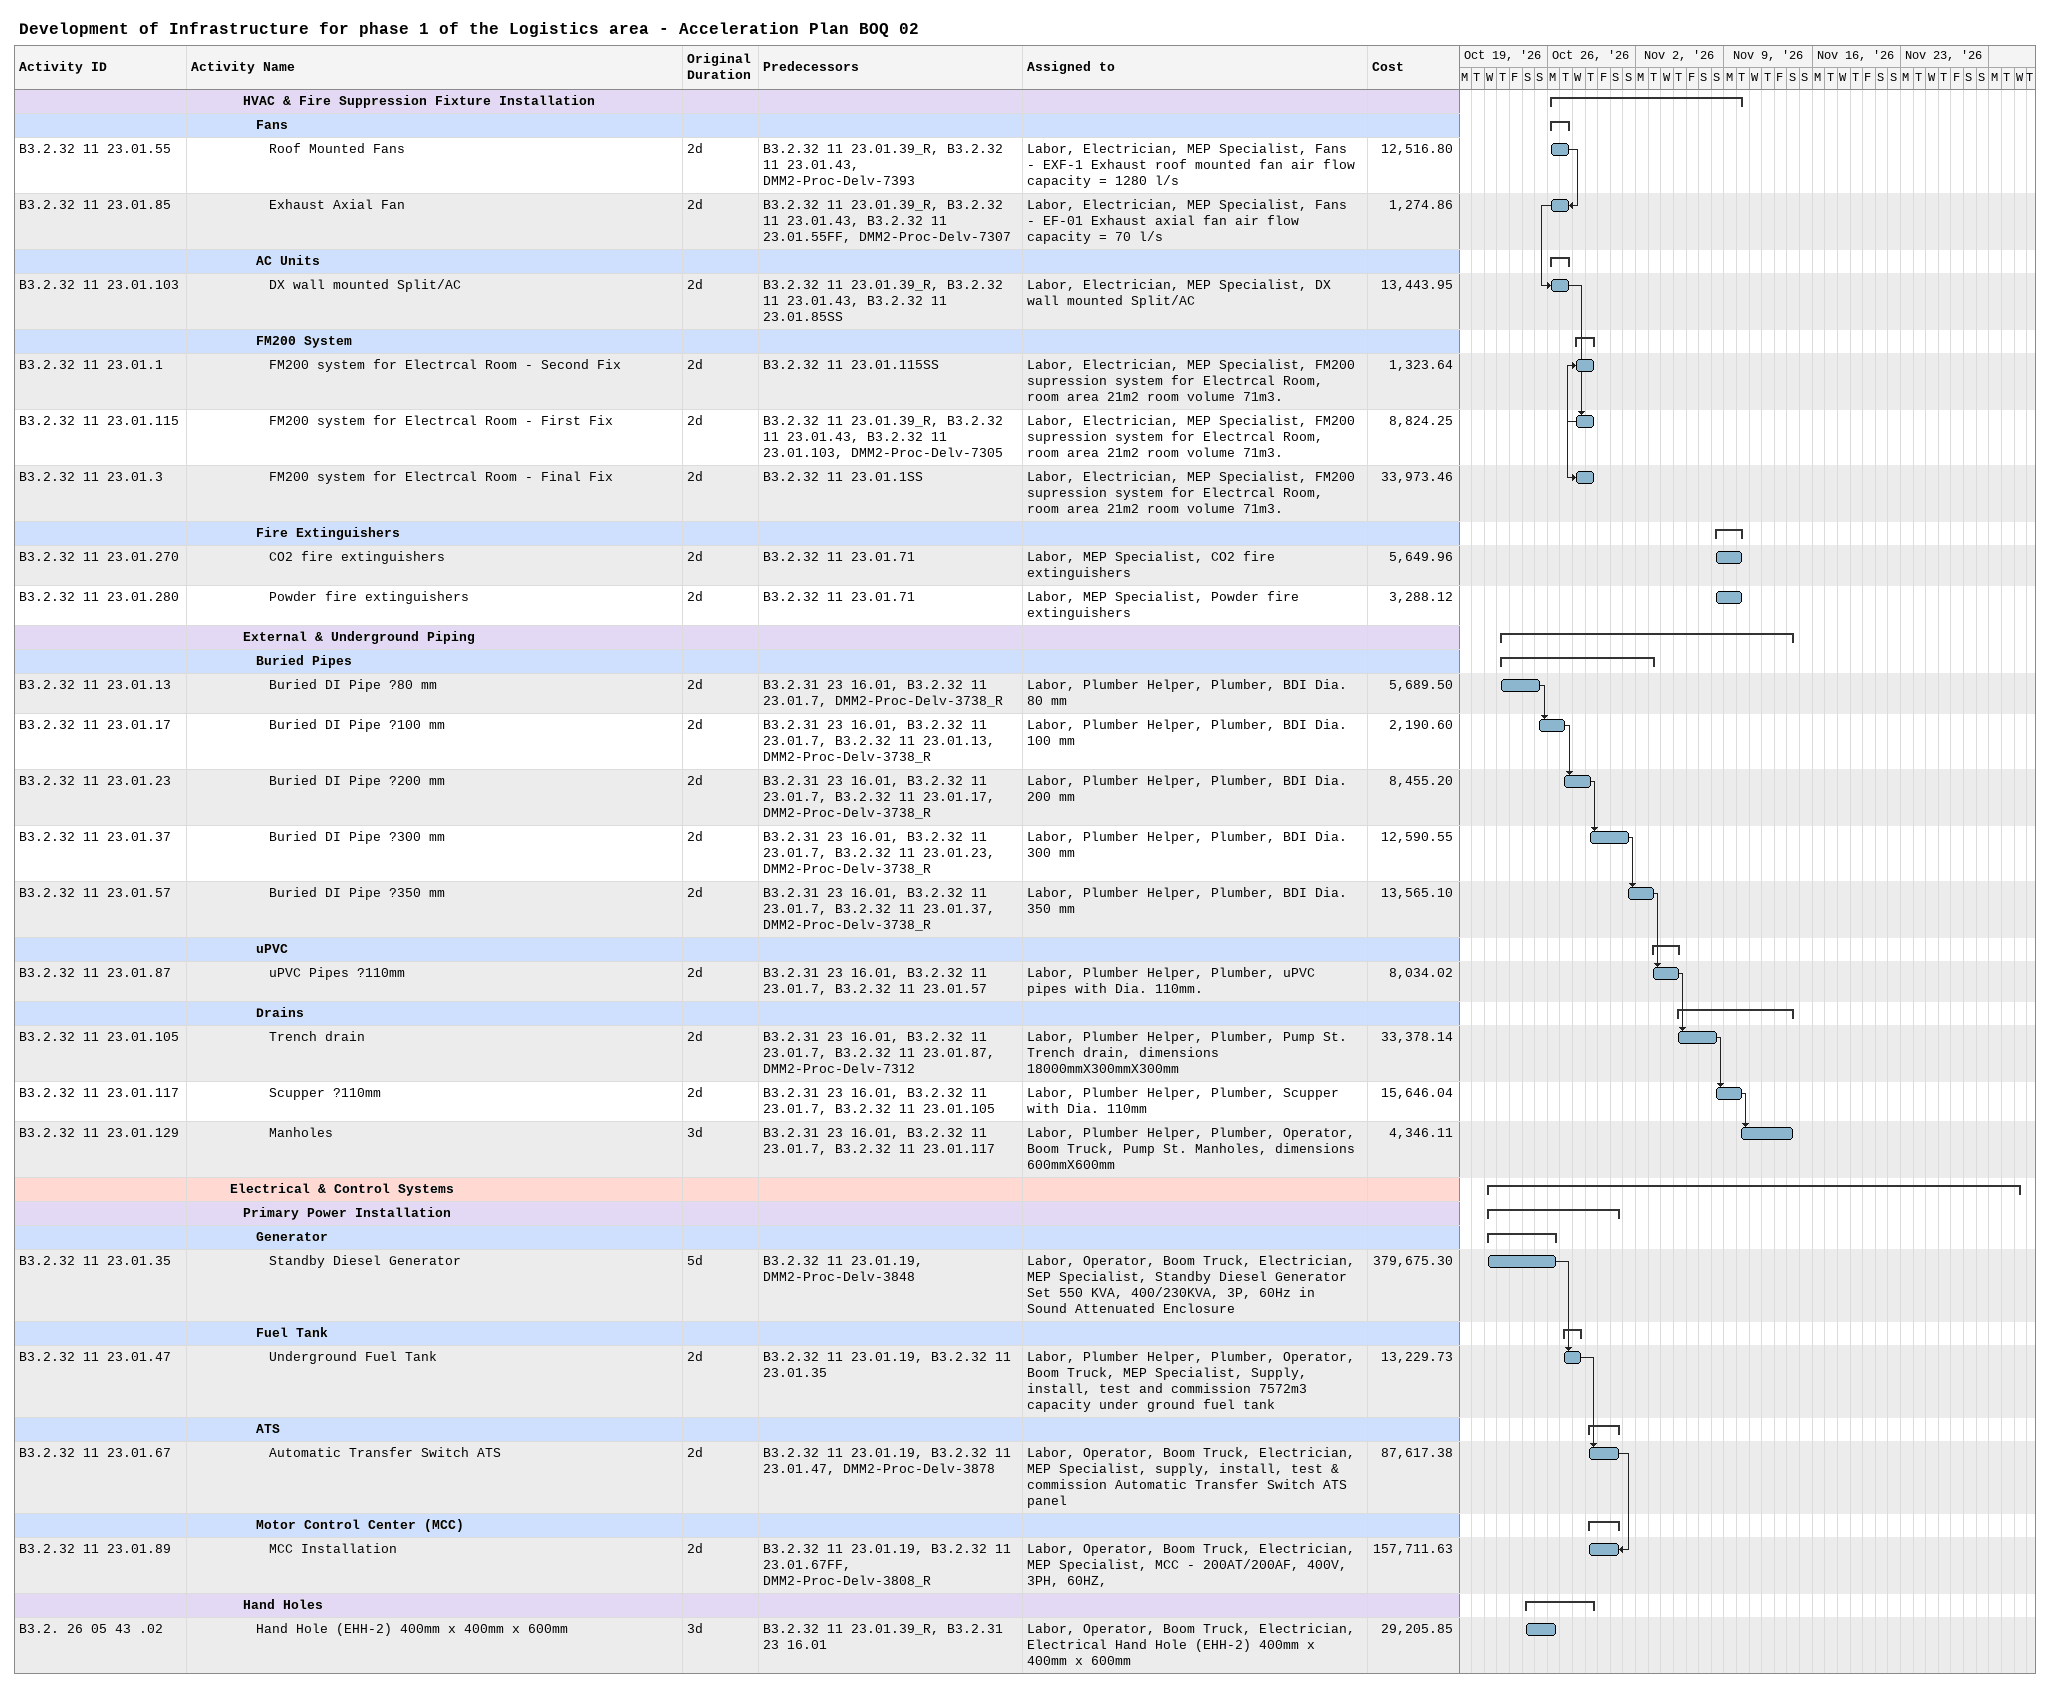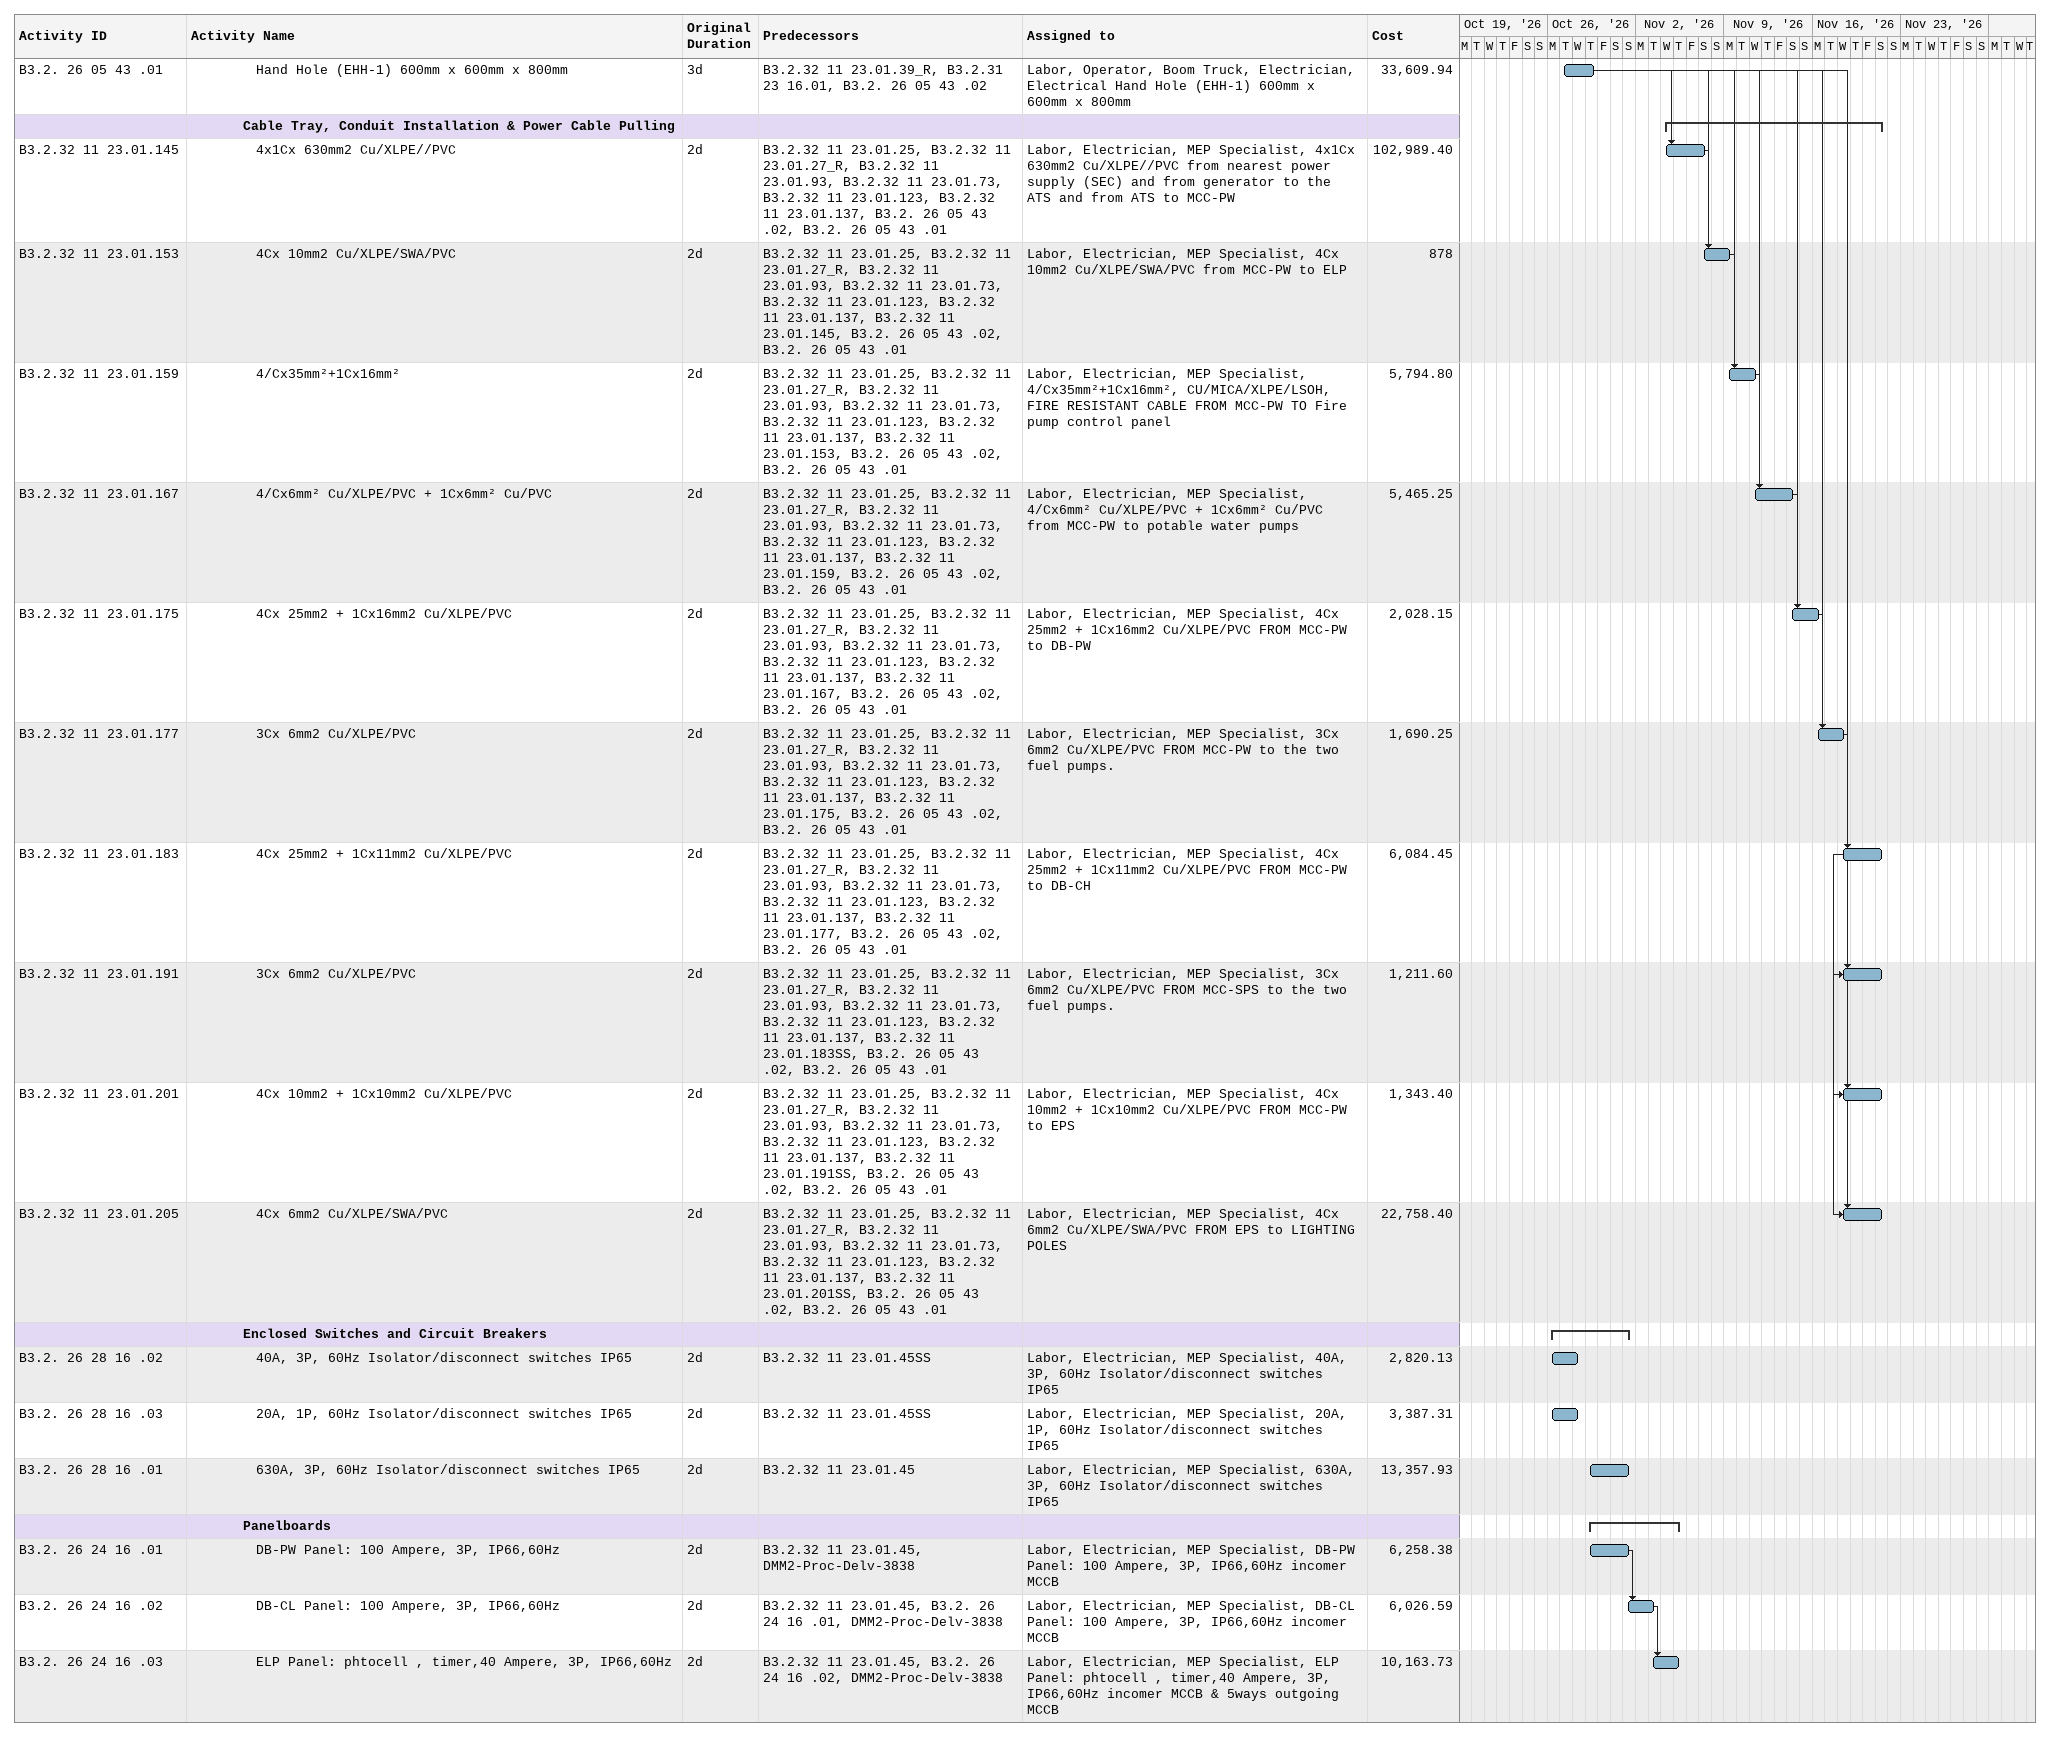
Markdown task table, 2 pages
Development of Infrastructure for phase 1 of the Logistics area - Acceleration Plan BOQ 02

| ID | Level | Task | Original duration | Start | Finish | Predecessors | Resources | Cost |
|---|---|---|---|---|---|---|---|---|
|  | 5 | **HVAC & Fire Suppression Fixture Installation** |  | 2026-10-26 | 2026-11-10 |  |  |  |
|  | 6 | **Fans** |  | 2026-10-26 | 2026-10-27 |  |  |  |
| B3.2.32 11 23.01.55 | 7 | Roof Mounted Fans | 2d | 2026-10-26 | 2026-10-27 | B3.2.32 11 23.01.39_R, B3.2.32 11 23.01.43, DMM2-Proc-Delv-7393 | Labor, Electrician, MEP Specialist, Fans - EXF-1 Exhaust roof mounted fan air flow capacity = 1280 l/s | 12516.80 |
| B3.2.32 11 23.01.85 | 7 | Exhaust Axial Fan | 2d | 2026-10-26 | 2026-10-27 | B3.2.32 11 23.01.39_R, B3.2.32 11 23.01.43, B3.2.32 11 23.01.55FF, DMM2-Proc-Delv-7307 | Labor, Electrician, MEP Specialist, Fans - EF-01 Exhaust axial fan air flow capacity = 70 l/s | 1274.86 |
|  | 6 | **AC Units** |  | 2026-10-26 | 2026-10-27 |  |  |  |
| B3.2.32 11 23.01.103 | 7 | DX wall mounted Split/AC | 2d | 2026-10-26 | 2026-10-27 | B3.2.32 11 23.01.39_R, B3.2.32 11 23.01.43, B3.2.32 11 23.01.85SS | Labor, Electrician, MEP Specialist, DX wall mounted Split/AC | 13443.95 |
|  | 6 | **FM200 System** |  | 2026-10-28 | 2026-10-29 |  |  |  |
| B3.2.32 11 23.01.1 | 7 | FM200 system for Electrcal Room - Second Fix | 2d | 2026-10-28 | 2026-10-29 | B3.2.32 11 23.01.115SS | Labor, Electrician, MEP Specialist, FM200 supression system for Electrcal Room, room area 21m2 room volume 71m3. | 1323.64 |
| B3.2.32 11 23.01.115 | 7 | FM200 system for Electrcal Room - First Fix | 2d | 2026-10-28 | 2026-10-29 | B3.2.32 11 23.01.39_R, B3.2.32 11 23.01.43, B3.2.32 11 23.01.103, DMM2-Proc-Delv-7305 | Labor, Electrician, MEP Specialist, FM200 supression system for Electrcal Room, room area 21m2 room volume 71m3. | 8824.25 |
| B3.2.32 11 23.01.3 | 7 | FM200 system for Electrcal Room - Final Fix | 2d | 2026-10-28 | 2026-10-29 | B3.2.32 11 23.01.1SS | Labor, Electrician, MEP Specialist, FM200 supression system for Electrcal Room, room area 21m2 room volume 71m3. | 33973.46 |
|  | 6 | **Fire Extinguishers** |  | 2026-11-08 | 2026-11-10 |  |  |  |
| B3.2.32 11 23.01.270 | 7 | CO2 fire extinguishers | 2d | 2026-11-08 | 2026-11-10 | B3.2.32 11 23.01.71 | Labor, MEP Specialist, CO2 fire extinguishers | 5649.96 |
| B3.2.32 11 23.01.280 | 7 | Powder fire extinguishers | 2d | 2026-11-08 | 2026-11-10 | B3.2.32 11 23.01.71 | Labor, MEP Specialist, Powder fire extinguishers | 3288.12 |
|  | 5 | **External & Underground Piping** |  | 2026-10-22 | 2026-11-14 |  |  |  |
|  | 6 | **Buried Pipes** |  | 2026-10-22 | 2026-11-03 |  |  |  |
| B3.2.32 11 23.01.13 | 7 | Buried DI Pipe ?80 mm | 2d | 2026-10-22 | 2026-10-25 | B3.2.31 23 16.01, B3.2.32 11 23.01.7, DMM2-Proc-Delv-3738_R | Labor, Plumber Helper, Plumber, BDI Dia. 80 mm | 5689.50 |
| B3.2.32 11 23.01.17 | 7 | Buried DI Pipe ?100 mm | 2d | 2026-10-25 | 2026-10-27 | B3.2.31 23 16.01, B3.2.32 11 23.01.7, B3.2.32 11 23.01.13, DMM2-Proc-Delv-3738_R | Labor, Plumber Helper, Plumber, BDI Dia. 100 mm | 2190.60 |
| B3.2.32 11 23.01.23 | 7 | Buried DI Pipe ?200 mm | 2d | 2026-10-27 | 2026-10-29 | B3.2.31 23 16.01, B3.2.32 11 23.01.7, B3.2.32 11 23.01.17, DMM2-Proc-Delv-3738_R | Labor, Plumber Helper, Plumber, BDI Dia. 200 mm | 8455.20 |
| B3.2.32 11 23.01.37 | 7 | Buried DI Pipe ?300 mm | 2d | 2026-10-29 | 2026-11-01 | B3.2.31 23 16.01, B3.2.32 11 23.01.7, B3.2.32 11 23.01.23, DMM2-Proc-Delv-3738_R | Labor, Plumber Helper, Plumber, BDI Dia. 300 mm | 12590.55 |
| B3.2.32 11 23.01.57 | 7 | Buried DI Pipe ?350 mm | 2d | 2026-11-01 | 2026-11-03 | B3.2.31 23 16.01, B3.2.32 11 23.01.7, B3.2.32 11 23.01.37, DMM2-Proc-Delv-3738_R | Labor, Plumber Helper, Plumber, BDI Dia. 350 mm | 13565.10 |
|  | 6 | **uPVC** |  | 2026-11-03 | 2026-11-05 |  |  |  |
| B3.2.32 11 23.01.87 | 7 | uPVC Pipes ?110mm | 2d | 2026-11-03 | 2026-11-05 | B3.2.31 23 16.01, B3.2.32 11 23.01.7, B3.2.32 11 23.01.57 | Labor, Plumber Helper, Plumber, uPVC pipes with Dia. 110mm. | 8034.02 |
|  | 6 | **Drains** |  | 2026-11-05 | 2026-11-14 |  |  |  |
| B3.2.32 11 23.01.105 | 7 | Trench drain | 2d | 2026-11-05 | 2026-11-08 | B3.2.31 23 16.01, B3.2.32 11 23.01.7, B3.2.32 11 23.01.87, DMM2-Proc-Delv-7312 | Labor, Plumber Helper, Plumber, Pump St. Trench drain, dimensions 18000mmX300mmX300mm | 33378.14 |
| B3.2.32 11 23.01.117 | 7 | Scupper ?110mm | 2d | 2026-11-08 | 2026-11-10 | B3.2.31 23 16.01, B3.2.32 11 23.01.7, B3.2.32 11 23.01.105 | Labor, Plumber Helper, Plumber, Scupper with Dia. 110mm | 15646.04 |
| B3.2.32 11 23.01.129 | 7 | Manholes | 3d | 2026-11-10 | 2026-11-14 | B3.2.31 23 16.01, B3.2.32 11 23.01.7, B3.2.32 11 23.01.117 | Labor, Plumber Helper, Plumber, Operator, Boom Truck, Pump St. Manholes, dimensions 600mmX600mm | 4346.11 |
|  | 4 | **Electrical & Control Systems** |  | 2026-10-21 | 2026-12-02 |  |  |  |
|  | 5 | **Primary Power Installation** |  | 2026-10-21 | 2026-10-31 |  |  |  |
|  | 6 | **Generator** |  | 2026-10-21 | 2026-10-26 |  |  |  |
| B3.2.32 11 23.01.35 | 7 | Standby Diesel Generator | 5d | 2026-10-21 | 2026-10-26 | B3.2.32 11 23.01.19, DMM2-Proc-Delv-3848 | Labor, Operator, Boom Truck, Electrician, MEP Specialist, Standby Diesel Generator Set 550 KVA, 400/230KVA, 3P, 60Hz in Sound Attenuated Enclosure | 379675.30 |
|  | 6 | **Fuel Tank** |  | 2026-10-27 | 2026-10-28 |  |  |  |
| B3.2.32 11 23.01.47 | 7 | Underground Fuel Tank | 2d | 2026-10-27 | 2026-10-28 | B3.2.32 11 23.01.19, B3.2.32 11 23.01.35 | Labor, Plumber Helper, Plumber, Operator, Boom Truck, MEP Specialist, Supply, install, test and commission 7572m3 capacity under ground fuel tank | 13229.73 |
|  | 6 | **ATS** |  | 2026-10-29 | 2026-10-31 |  |  |  |
| B3.2.32 11 23.01.67 | 7 | Automatic Transfer Switch ATS | 2d | 2026-10-29 | 2026-10-31 | B3.2.32 11 23.01.19, B3.2.32 11 23.01.47, DMM2-Proc-Delv-3878 | Labor, Operator, Boom Truck, Electrician, MEP Specialist, supply, install, test & commission Automatic Transfer Switch ATS panel | 87617.38 |
|  | 6 | **Motor Control Center (MCC)** |  | 2026-10-29 | 2026-10-31 |  |  |  |
| B3.2.32 11 23.01.89 | 7 | MCC Installation | 2d | 2026-10-29 | 2026-10-31 | B3.2.32 11 23.01.19, B3.2.32 11 23.01.67FF, DMM2-Proc-Delv-3808_R | Labor, Operator, Boom Truck, Electrician, MEP Specialist, MCC - 200AT/200AF, 400V, 3PH, 60HZ, | 157711.63 |
|  | 5 | **Hand Holes** |  | 2026-10-24 | 2026-10-29 |  |  |  |
| B3.2. 26 05 43 .02 | 6 | Hand Hole (EHH-2) 400mm x 400mm x 600mm | 3d | 2026-10-24 | 2026-10-26 | B3.2.32 11 23.01.39_R, B3.2.31 23 16.01 | Labor, Operator, Boom Truck, Electrician, Electrical Hand Hole (EHH-2) 400mm x 400mm x 600mm | 29205.85 |
| B3.2. 26 05 43 .01 | 6 | Hand Hole (EHH-1) 600mm x 600mm x 800mm | 3d | 2026-10-27 | 2026-10-29 | B3.2.32 11 23.01.39_R, B3.2.31 23 16.01, B3.2. 26 05 43 .02 | Labor, Operator, Boom Truck, Electrician, Electrical Hand Hole (EHH-1) 600mm x 600mm x 800mm | 33609.94 |
|  | 5 | **Cable Tray, Conduit Installation & Power Cable Pulling** |  | 2026-11-04 | 2026-11-21 |  |  |  |
| B3.2.32 11 23.01.145 | 6 | 4x1Cx 630mm2 Cu/XLPE//PVC | 2d | 2026-11-04 | 2026-11-07 | B3.2.32 11 23.01.25, B3.2.32 11 23.01.27_R, B3.2.32 11 23.01.93, B3.2.32 11 23.01.73, B3.2.32 11 23.01.123, B3.2.32 11 23.01.137, B3.2. 26 05 43 .02, B3.2. 26 05 43 .01 | Labor, Electrician, MEP Specialist, 4x1Cx 630mm2 Cu/XLPE//PVC from nearest power supply (SEC) and from generator to the ATS and from ATS to MCC-PW | 102989.40 |
| B3.2.32 11 23.01.153 | 6 | 4Cx 10mm2 Cu/XLPE/SWA/PVC | 2d | 2026-11-07 | 2026-11-09 | B3.2.32 11 23.01.25, B3.2.32 11 23.01.27_R, B3.2.32 11 23.01.93, B3.2.32 11 23.01.73, B3.2.32 11 23.01.123, B3.2.32 11 23.01.137, B3.2.32 11 23.01.145, B3.2. 26 05 43 .02, B3.2. 26 05 43 .01 | Labor, Electrician, MEP Specialist, 4Cx 10mm2 Cu/XLPE/SWA/PVC from MCC-PW to ELP | 878 |
| B3.2.32 11 23.01.159 | 6 | 4/Cx35mm²+1Cx16mm² | 2d | 2026-11-09 | 2026-11-11 | B3.2.32 11 23.01.25, B3.2.32 11 23.01.27_R, B3.2.32 11 23.01.93, B3.2.32 11 23.01.73, B3.2.32 11 23.01.123, B3.2.32 11 23.01.137, B3.2.32 11 23.01.153, B3.2. 26 05 43 .02, B3.2. 26 05 43 .01 | Labor, Electrician, MEP Specialist, 4/Cx35mm²+1Cx16mm², CU/MICA/XLPE/LSOH, FIRE RESISTANT CABLE FROM MCC-PW TO Fire pump control panel | 5794.80 |
| B3.2.32 11 23.01.167 | 6 | 4/Cx6mm² Cu/XLPE/PVC + 1Cx6mm² Cu/PVC | 2d | 2026-11-11 | 2026-11-14 | B3.2.32 11 23.01.25, B3.2.32 11 23.01.27_R, B3.2.32 11 23.01.93, B3.2.32 11 23.01.73, B3.2.32 11 23.01.123, B3.2.32 11 23.01.137, B3.2.32 11 23.01.159, B3.2. 26 05 43 .02, B3.2. 26 05 43 .01 | Labor, Electrician, MEP Specialist, 4/Cx6mm² Cu/XLPE/PVC + 1Cx6mm² Cu/PVC from MCC-PW to potable water pumps | 5465.25 |
| B3.2.32 11 23.01.175 | 6 | 4Cx 25mm2 + 1Cx16mm2 Cu/XLPE/PVC | 2d | 2026-11-14 | 2026-11-16 | B3.2.32 11 23.01.25, B3.2.32 11 23.01.27_R, B3.2.32 11 23.01.93, B3.2.32 11 23.01.73, B3.2.32 11 23.01.123, B3.2.32 11 23.01.137, B3.2.32 11 23.01.167, B3.2. 26 05 43 .02, B3.2. 26 05 43 .01 | Labor, Electrician, MEP Specialist, 4Cx 25mm2 + 1Cx16mm2 Cu/XLPE/PVC FROM MCC-PW to DB-PW | 2028.15 |
| B3.2.32 11 23.01.177 | 6 | 3Cx 6mm2 Cu/XLPE/PVC | 2d | 2026-11-16 | 2026-11-18 | B3.2.32 11 23.01.25, B3.2.32 11 23.01.27_R, B3.2.32 11 23.01.93, B3.2.32 11 23.01.73, B3.2.32 11 23.01.123, B3.2.32 11 23.01.137, B3.2.32 11 23.01.175, B3.2. 26 05 43 .02, B3.2. 26 05 43 .01 | Labor, Electrician, MEP Specialist, 3Cx 6mm2 Cu/XLPE/PVC FROM MCC-PW to the two fuel pumps. | 1690.25 |
| B3.2.32 11 23.01.183 | 6 | 4Cx 25mm2 + 1Cx11mm2 Cu/XLPE/PVC | 2d | 2026-11-18 | 2026-11-21 | B3.2.32 11 23.01.25, B3.2.32 11 23.01.27_R, B3.2.32 11 23.01.93, B3.2.32 11 23.01.73, B3.2.32 11 23.01.123, B3.2.32 11 23.01.137, B3.2.32 11 23.01.177, B3.2. 26 05 43 .02, B3.2. 26 05 43 .01 | Labor, Electrician, MEP Specialist, 4Cx 25mm2 + 1Cx11mm2 Cu/XLPE/PVC FROM MCC-PW to DB-CH | 6084.45 |
| B3.2.32 11 23.01.191 | 6 | 3Cx 6mm2 Cu/XLPE/PVC | 2d | 2026-11-18 | 2026-11-21 | B3.2.32 11 23.01.25, B3.2.32 11 23.01.27_R, B3.2.32 11 23.01.93, B3.2.32 11 23.01.73, B3.2.32 11 23.01.123, B3.2.32 11 23.01.137, B3.2.32 11 23.01.183SS, B3.2. 26 05 43 .02, B3.2. 26 05 43 .01 | Labor, Electrician, MEP Specialist, 3Cx 6mm2 Cu/XLPE/PVC FROM MCC-SPS to the two fuel pumps. | 1211.60 |
| B3.2.32 11 23.01.201 | 6 | 4Cx 10mm2 + 1Cx10mm2 Cu/XLPE/PVC | 2d | 2026-11-18 | 2026-11-21 | B3.2.32 11 23.01.25, B3.2.32 11 23.01.27_R, B3.2.32 11 23.01.93, B3.2.32 11 23.01.73, B3.2.32 11 23.01.123, B3.2.32 11 23.01.137, B3.2.32 11 23.01.191SS, B3.2. 26 05 43 .02, B3.2. 26 05 43 .01 | Labor, Electrician, MEP Specialist, 4Cx 10mm2 + 1Cx10mm2 Cu/XLPE/PVC FROM MCC-PW to EPS | 1343.40 |
| B3.2.32 11 23.01.205 | 6 | 4Cx 6mm2 Cu/XLPE/SWA/PVC | 2d | 2026-11-18 | 2026-11-21 | B3.2.32 11 23.01.25, B3.2.32 11 23.01.27_R, B3.2.32 11 23.01.93, B3.2.32 11 23.01.73, B3.2.32 11 23.01.123, B3.2.32 11 23.01.137, B3.2.32 11 23.01.201SS, B3.2. 26 05 43 .02, B3.2. 26 05 43 .01 | Labor, Electrician, MEP Specialist, 4Cx 6mm2 Cu/XLPE/SWA/PVC FROM EPS to LIGHTING POLES | 22758.40 |
|  | 5 | **Enclosed Switches and Circuit Breakers** |  | 2026-10-26 | 2026-11-01 |  |  |  |
| B3.2. 26 28 16 .02 | 6 | 40A, 3P, 60Hz Isolator/disconnect switches IP65 | 2d | 2026-10-26 | 2026-10-28 | B3.2.32 11 23.01.45SS | Labor, Electrician, MEP Specialist, 40A, 3P, 60Hz Isolator/disconnect switches IP65 | 2820.13 |
| B3.2. 26 28 16 .03 | 6 | 20A, 1P, 60Hz Isolator/disconnect switches IP65 | 2d | 2026-10-26 | 2026-10-28 | B3.2.32 11 23.01.45SS | Labor, Electrician, MEP Specialist, 20A, 1P, 60Hz Isolator/disconnect switches IP65 | 3387.31 |
| B3.2. 26 28 16 .01 | 6 | 630A, 3P, 60Hz Isolator/disconnect switches IP65 | 2d | 2026-10-29 | 2026-11-01 | B3.2.32 11 23.01.45 | Labor, Electrician, MEP Specialist, 630A, 3P, 60Hz Isolator/disconnect switches IP65 | 13357.93 |
|  | 5 | **Panelboards** |  | 2026-10-29 | 2026-11-05 |  |  |  |
| B3.2. 26 24 16 .01 | 6 | DB-PW Panel: 100 Ampere, 3P, IP66,60Hz | 2d | 2026-10-29 | 2026-11-01 | B3.2.32 11 23.01.45, DMM2-Proc-Delv-3838 | Labor, Electrician, MEP Specialist, DB-PW Panel: 100 Ampere, 3P, IP66,60Hz incomer MCCB | 6258.38 |
| B3.2. 26 24 16 .02 | 6 | DB-CL Panel: 100 Ampere, 3P, IP66,60Hz | 2d | 2026-11-01 | 2026-11-03 | B3.2.32 11 23.01.45, B3.2. 26 24 16 .01, DMM2-Proc-Delv-3838 | Labor, Electrician, MEP Specialist, DB-CL Panel: 100 Ampere, 3P, IP66,60Hz incomer MCCB | 6026.59 |
| B3.2. 26 24 16 .03 | 6 | ELP Panel: phtocell , timer,40 Ampere, 3P, IP66,60Hz | 2d | 2026-11-03 | 2026-11-05 | B3.2.32 11 23.01.45, B3.2. 26 24 16 .02, DMM2-Proc-Delv-3838 | Labor, Electrician, MEP Specialist, ELP Panel: phtocell , timer,40 Ampere, 3P, IP66,60Hz incomer MCCB & 5ways outgoing MCCB | 10163.73 |
